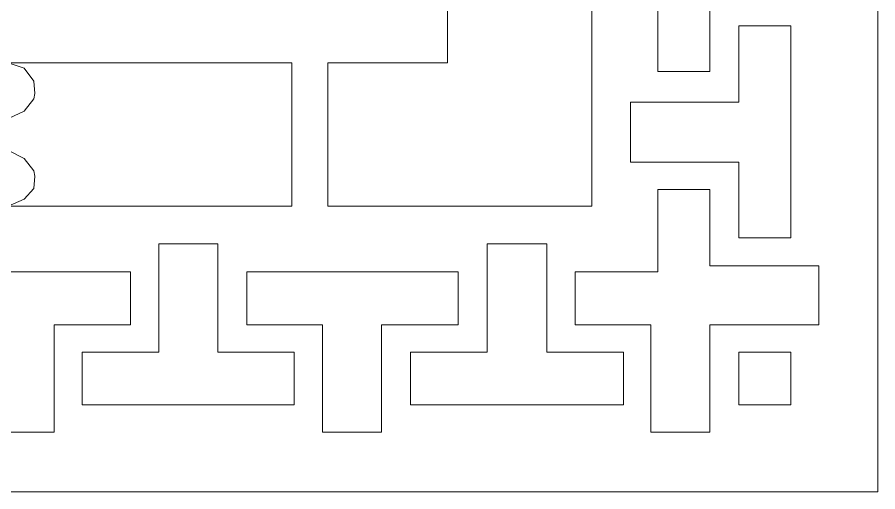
# Model space of a CAD drawing. Header units: centimetres. Extents: x -6.6 to 5.7, y -11.1 to 14.
# Drawn here: x 0.46 to 5.67, y -11.14 to -8.26 of the extents above; entities that cross this region are included whole.
import ezdxf

# ---------------------------------------------------------------- set-up
doc = ezdxf.new("R2010")
doc.units = ezdxf.units.CM
doc.header["$MEASUREMENT"] = 0

msp = doc.modelspace()

# ---------------------------------------------------------------- linework, layer by layer
at = {"color": 242, "lineweight": 9}
for points, knots in [([(-6.63835, 1.16011), (-6.63835, 1.16011), (5.6716, 1.16011), (5.6716, 1.16011), (5.6716, 1.16011), (5.6716, 1.16011), (5.6716, -11.1392), (5.6716, -11.1392), (5.6716, -11.1392), (5.6716, -11.1392), (-6.63835, -11.1392), (-6.63835, -11.1392), (-6.63835, -11.1392), (-6.63835, -11.1392), (-6.63835, 1.16011), (-6.63835, 1.16011)], [0, 0, 0, 0, 0.2, 0.2, 0.2, 0.2, 0.4, 0.4, 0.4, 0.4, 0.6, 0.6, 0.6, 0.6, 1, 1, 1, 1]), ([(5.31454, -8.13901), (5.31454, -8.13901), (4.65374, -8.13901), (4.65374, -8.13901), (4.65374, -8.13901), (4.65374, -8.13901), (4.65374, -8.59194), (4.65374, -8.59194), (4.65374, -8.59194), (4.65374, -8.59194), (4.33933, -8.59194), (4.33933, -8.59194), (4.33933, -8.59194), (4.33933, -8.59194), (4.33933, -7.31834), (4.33933, -7.31834), (4.33933, -7.31834), (4.33933, -7.31834), (4.65374, -7.31834), (4.65374, -7.31834), (4.65374, -7.31834), (4.65374, -7.31834), (4.65374, -7.78195), (4.65374, -7.78195), (4.65374, -7.78195), (4.65374, -7.78195), (5.31454, -7.78195), (5.31454, -7.78195), (5.31454, -7.78195), (5.31454, -7.78195), (5.31454, -8.13901), (5.31454, -8.13901)], [0, 0, 0, 0, 0.1111111, 0.1111111, 0.1111111, 0.1111111, 0.2222222, 0.2222222, 0.2222222, 0.2222222, 0.3333333, 0.3333333, 0.3333333, 0.3333333, 0.4444444, 0.4444444, 0.4444444, 0.4444444, 0.5555556, 0.5555556, 0.5555556, 0.5555556, 0.6666667, 0.6666667, 0.6666667, 0.6666667, 0.7777778, 0.7777778, 0.7777778, 0.7777778, 1, 1, 1, 1]), ([(2.34099, -8.53861), (2.34099, -8.53861), (2.34099, -9.40725), (2.34099, -9.40725), (2.34099, -9.40725), (2.34099, -9.40725), (3.93966, -9.40725), (3.93966, -9.40725), (3.93966, -9.40725), (3.93966, -9.40725), (3.93966, -7.80325), (3.93966, -7.80325), (3.93966, -7.80325), (3.93966, -7.80325), (3.06572, -7.80325), (3.06572, -7.80325), (3.06572, -7.80325), (3.06572, -7.80325), (3.06572, -8.53861), (3.06572, -8.53861), (3.06572, -8.53861), (3.06572, -8.53861), (2.34099, -8.53861), (2.34099, -8.53861)], [0, 0, 0, 0, 0.1428571, 0.1428571, 0.1428571, 0.1428571, 0.2857143, 0.2857143, 0.2857143, 0.2857143, 0.4285714, 0.4285714, 0.4285714, 0.4285714, 0.5714286, 0.5714286, 0.5714286, 0.5714286, 0.7142857, 0.7142857, 0.7142857, 0.7142857, 1, 1, 1, 1]), ([(4.1741, -8.77843), (4.1741, -8.77843), (4.82962, -8.77843), (4.82962, -8.77843), (4.82962, -8.77843), (4.82962, -8.77843), (4.82962, -8.31481), (4.82962, -8.31481), (4.82962, -8.31481), (4.82962, -8.31481), (5.14407, -8.31481), (5.14407, -8.31481), (5.14407, -8.31481), (5.14407, -8.31481), (5.14407, -9.59912), (5.14407, -9.59912), (5.14407, -9.59912), (5.14407, -9.59912), (4.82962, -9.59912), (4.82962, -9.59912), (4.82962, -9.59912), (4.82962, -9.59912), (4.82962, -9.14084), (4.82962, -9.14084), (4.82962, -9.14084), (4.82962, -9.14084), (4.1741, -9.14084), (4.1741, -9.14084), (4.1741, -9.14084), (4.1741, -9.14084), (4.1741, -8.77843), (4.1741, -8.77843)], [0, 0, 0, 0, 0.1111111, 0.1111111, 0.1111111, 0.1111111, 0.2222222, 0.2222222, 0.2222222, 0.2222222, 0.3333333, 0.3333333, 0.3333333, 0.3333333, 0.4444444, 0.4444444, 0.4444444, 0.4444444, 0.5555556, 0.5555556, 0.5555556, 0.5555556, 0.6666667, 0.6666667, 0.6666667, 0.6666667, 0.7777778, 0.7777778, 0.7777778, 0.7777778, 1, 1, 1, 1]), ([(0.40658, -8.53861), (0.40658, -8.53861), (2.1225, -8.53861), (2.1225, -8.53861), (2.1225, -8.53861), (2.1225, -8.53861), (2.1225, -9.40725), (2.1225, -9.40725), (2.1225, -9.40725), (2.1225, -9.40725), (0.40658, -9.40725), (0.40658, -9.40725), (0.40658, -9.40725), (0.40658, -9.40725), (0.50245, -9.36465), (0.50245, -9.36465), (0.50245, -9.36465), (0.50245, -9.36465), (0.56111, -9.30069), (0.56111, -9.30069), (0.56111, -9.30069), (0.56111, -9.30069), (0.56643, -9.2261), (0.56643, -9.2261), (0.56643, -9.2261), (0.56643, -9.2261), (0.56111, -9.19416), (0.56111, -9.19416), (0.56111, -9.19416), (0.56111, -9.19416), (0.50245, -9.11947), (0.50245, -9.11947), (0.50245, -9.11947), (0.50245, -9.11947), (0.41187, -9.07154), (0.41187, -9.07154), (0.41187, -9.07154), (0.41187, -9.07154), (0.32132, -9.07154), (0.32132, -9.07154), (0.32132, -9.07154), (0.32132, -9.07154), (0.23069, -9.11418), (0.23069, -9.11418), (0.23069, -9.11418), (0.23069, -9.11418), (0.16676, -9.01826), (0.16676, -9.01826), (0.16676, -9.01826), (0.16676, -9.01826), (0.13475, -9.0076), (0.13475, -9.0076), (0.13475, -9.0076), (0.13475, -9.0076), (0.09213, -9.01293), (0.09213, -9.01293), (0.09213, -9.01293), (0.09213, -9.01293), (0.04422, -9.07684), (0.04422, -9.07684), (0.04422, -9.07684), (0.04422, -9.07684), (0.07614, -9.11947), (0.07614, -9.11947), (0.07614, -9.11947), (0.07614, -9.11947), (0.09213, -9.09818), (0.09213, -9.09818), (0.09213, -9.09818), (0.09213, -9.09818), (0.11343, -9.10352), (0.11343, -9.10352), (0.11343, -9.10352), (0.11343, -9.10352), (0.14013, -9.15147), (0.14013, -9.15147), (0.14013, -9.15147), (0.14013, -9.15147), (0.11343, -9.21012), (0.11343, -9.21012), (0.11343, -9.21012), (0.11343, -9.21012), (0.04952, -9.25273), (0.04952, -9.25273), (0.04952, -9.25273), (0.04952, -9.25273), (-0.05705, -9.28471), (-0.05705, -9.28471), (-0.05705, -9.28471), (-0.05705, -9.28471), (-0.12632, -9.27936), (-0.12632, -9.27936), (-0.12632, -9.27936), (-0.12632, -9.27936), (-0.15301, -9.26341), (-0.15301, -9.26341), (-0.15301, -9.26341), (-0.15301, -9.26341), (-0.0677, -9.21542), (-0.0677, -9.21542), (-0.0677, -9.21542), (-0.0677, -9.21542), (-0.01978, -9.13013), (-0.01978, -9.13013), (-0.01978, -9.13013), (-0.01978, -9.13013), (-0.0251, -9.02892), (-0.0251, -9.02892), (-0.0251, -9.02892), (-0.0251, -9.02892), (-0.06243, -8.99159), (-0.06243, -8.99159), (-0.06243, -8.99159), (-0.06243, -8.99159), (-0.10504, -8.97028), (-0.10504, -8.97028), (-0.10504, -8.97028), (-0.10504, -8.97028), (-0.06243, -8.94899), (-0.06243, -8.94899), (-0.06243, -8.94899), (-0.06243, -8.94899), (-0.0251, -8.91702), (-0.0251, -8.91702), (-0.0251, -8.91702), (-0.0251, -8.91702), (-0.01978, -8.81575), (-0.01978, -8.81575), (-0.01978, -8.81575), (-0.01978, -8.81575), (-0.0677, -8.72518), (-0.0677, -8.72518), (-0.0677, -8.72518), (-0.0677, -8.72518), (-0.15301, -8.67718), (-0.15301, -8.67718), (-0.15301, -8.67718), (-0.15301, -8.67718), (-0.12632, -8.67188), (-0.12632, -8.67188), (-0.12632, -8.67188), (-0.12632, -8.67188), (-0.05705, -8.6612), (-0.05705, -8.6612), (-0.05705, -8.6612), (-0.05705, -8.6612), (0.04952, -8.69851), (0.04952, -8.69851), (0.04952, -8.69851), (0.04952, -8.69851), (0.11343, -8.74116), (0.11343, -8.74116), (0.11343, -8.74116), (0.11343, -8.74116), (0.14013, -8.78913), (0.14013, -8.78913), (0.14013, -8.78913), (0.14013, -8.78913), (0.11343, -8.84769), (0.11343, -8.84769), (0.11343, -8.84769), (0.11343, -8.84769), (0.09213, -8.84769), (0.09213, -8.84769), (0.09213, -8.84769), (0.09213, -8.84769), (0.07614, -8.8264), (0.07614, -8.8264), (0.07614, -8.8264), (0.07614, -8.8264), (0.04422, -8.86908), (0.04422, -8.86908), (0.04422, -8.86908), (0.04422, -8.86908), (0.09213, -8.9277), (0.09213, -8.9277), (0.09213, -8.9277), (0.09213, -8.9277), (0.13475, -8.9383), (0.13475, -8.9383), (0.13475, -8.9383), (0.13475, -8.9383), (0.16676, -8.92235), (0.16676, -8.92235), (0.16676, -8.92235), (0.16676, -8.92235), (0.23069, -8.83705), (0.23069, -8.83705), (0.23069, -8.83705), (0.23069, -8.83705), (0.32132, -8.86908), (0.32132, -8.86908), (0.32132, -8.86908), (0.32132, -8.86908), (0.41187, -8.87438), (0.41187, -8.87438), (0.41187, -8.87438), (0.41187, -8.87438), (0.50245, -8.83176), (0.50245, -8.83176), (0.50245, -8.83176), (0.50245, -8.83176), (0.56111, -8.75712), (0.56111, -8.75712), (0.56111, -8.75712), (0.56111, -8.75712), (0.56643, -8.72518), (0.56643, -8.72518), (0.56643, -8.72518), (0.56643, -8.72518), (0.56111, -8.65056), (0.56111, -8.65056), (0.56111, -8.65056), (0.56111, -8.65056), (0.50245, -8.57062), (0.50245, -8.57062), (0.50245, -8.57062), (0.50245, -8.57062), (0.40658, -8.53861), (0.40658, -8.53861)], [0, 0, 0, 0, 0.0178571, 0.0178571, 0.0178571, 0.0178571, 0.0357143, 0.0357143, 0.0357143, 0.0357143, 0.0535714, 0.0535714, 0.0535714, 0.0535714, 0.0714286, 0.0714286, 0.0714286, 0.0714286, 0.0892857, 0.0892857, 0.0892857, 0.0892857, 0.1071429, 0.1071429, 0.1071429, 0.1071429, 0.125, 0.125, 0.125, 0.125, 0.1428571, 0.1428571, 0.1428571, 0.1428571, 0.1607143, 0.1607143, 0.1607143, 0.1607143, 0.1785714, 0.1785714, 0.1785714, 0.1785714, 0.1964286, 0.1964286, 0.1964286, 0.1964286, 0.2142857, 0.2142857, 0.2142857, 0.2142857, 0.2321429, 0.2321429, 0.2321429, 0.2321429, 0.25, 0.25, 0.25, 0.25, 0.2678571, 0.2678571, 0.2678571, 0.2678571, 0.2857143, 0.2857143, 0.2857143, 0.2857143, 0.3035714, 0.3035714, 0.3035714, 0.3035714, 0.3214286, 0.3214286, 0.3214286, 0.3214286, 0.3392857, 0.3392857, 0.3392857, 0.3392857, 0.3571429, 0.3571429, 0.3571429, 0.3571429, 0.375, 0.375, 0.375, 0.375, 0.3928571, 0.3928571, 0.3928571, 0.3928571, 0.4107143, 0.4107143, 0.4107143, 0.4107143, 0.4285714, 0.4285714, 0.4285714, 0.4285714, 0.4464286, 0.4464286, 0.4464286, 0.4464286, 0.4642857, 0.4642857, 0.4642857, 0.4642857, 0.4821429, 0.4821429, 0.4821429, 0.4821429, 0.5, 0.5, 0.5, 0.5, 0.5178571, 0.5178571, 0.5178571, 0.5178571, 0.5357143, 0.5357143, 0.5357143, 0.5357143, 0.5535714, 0.5535714, 0.5535714, 0.5535714, 0.5714286, 0.5714286, 0.5714286, 0.5714286, 0.5892857, 0.5892857, 0.5892857, 0.5892857, 0.6071429, 0.6071429, 0.6071429, 0.6071429, 0.625, 0.625, 0.625, 0.625, 0.6428571, 0.6428571, 0.6428571, 0.6428571, 0.6607143, 0.6607143, 0.6607143, 0.6607143, 0.6785714, 0.6785714, 0.6785714, 0.6785714, 0.6964286, 0.6964286, 0.6964286, 0.6964286, 0.7142857, 0.7142857, 0.7142857, 0.7142857, 0.7321429, 0.7321429, 0.7321429, 0.7321429, 0.75, 0.75, 0.75, 0.75, 0.7678571, 0.7678571, 0.7678571, 0.7678571, 0.7857143, 0.7857143, 0.7857143, 0.7857143, 0.8035714, 0.8035714, 0.8035714, 0.8035714, 0.8214286, 0.8214286, 0.8214286, 0.8214286, 0.8392857, 0.8392857, 0.8392857, 0.8392857, 0.8571429, 0.8571429, 0.8571429, 0.8571429, 0.875, 0.875, 0.875, 0.875, 0.8928571, 0.8928571, 0.8928571, 0.8928571, 0.9107143, 0.9107143, 0.9107143, 0.9107143, 0.9285714, 0.9285714, 0.9285714, 0.9285714, 0.9464286, 0.9464286, 0.9464286, 0.9464286, 0.9642857, 0.9642857, 0.9642857, 0.9642857, 1, 1, 1, 1]), ([(4.29674, -10.77683), (4.29674, -10.77683), (4.29674, -10.12667), (4.29674, -10.12667), (4.29674, -10.12667), (4.29674, -10.12667), (3.83841, -10.12667), (3.83841, -10.12667), (3.83841, -10.12667), (3.83841, -10.12667), (3.83841, -9.80691), (3.83841, -9.80691), (3.83841, -9.80691), (3.83841, -9.80691), (4.33933, -9.80691), (4.33933, -9.80691), (4.33933, -9.80691), (4.33933, -9.80691), (4.33933, -9.30601), (4.33933, -9.30601), (4.33933, -9.30601), (4.33933, -9.30601), (4.65374, -9.30601), (4.65374, -9.30601), (4.65374, -9.30601), (4.65374, -9.30601), (4.65374, -9.76966), (4.65374, -9.76966), (4.65374, -9.76966), (4.65374, -9.76966), (5.31454, -9.76966), (5.31454, -9.76966), (5.31454, -9.76966), (5.31454, -9.76966), (5.31454, -10.12667), (5.31454, -10.12667), (5.31454, -10.12667), (5.31454, -10.12667), (4.65374, -10.12667), (4.65374, -10.12667), (4.65374, -10.12667), (4.65374, -10.12667), (4.65374, -10.77683), (4.65374, -10.77683), (4.65374, -10.77683), (4.65374, -10.77683), (4.29674, -10.77683), (4.29674, -10.77683)], [0, 0, 0, 0, 0.0769231, 0.0769231, 0.0769231, 0.0769231, 0.1538462, 0.1538462, 0.1538462, 0.1538462, 0.2307692, 0.2307692, 0.2307692, 0.2307692, 0.3076923, 0.3076923, 0.3076923, 0.3076923, 0.3846154, 0.3846154, 0.3846154, 0.3846154, 0.4615385, 0.4615385, 0.4615385, 0.4615385, 0.5384615, 0.5384615, 0.5384615, 0.5384615, 0.6153846, 0.6153846, 0.6153846, 0.6153846, 0.6923077, 0.6923077, 0.6923077, 0.6923077, 0.7692308, 0.7692308, 0.7692308, 0.7692308, 0.8461538, 0.8461538, 0.8461538, 0.8461538, 1, 1, 1, 1]), ([(1.67482, -9.63645), (1.67482, -9.63645), (1.67482, -10.29189), (1.67482, -10.29189), (1.67482, -10.29189), (1.67482, -10.29189), (2.13849, -10.29189), (2.13849, -10.29189), (2.13849, -10.29189), (2.13849, -10.29189), (2.13849, -10.61165), (2.13849, -10.61165), (2.13849, -10.61165), (2.13849, -10.61165), (0.8542, -10.61165), (0.8542, -10.61165), (0.8542, -10.61165), (0.8542, -10.61165), (0.8542, -10.29189), (0.8542, -10.29189), (0.8542, -10.29189), (0.8542, -10.29189), (1.31782, -10.29189), (1.31782, -10.29189), (1.31782, -10.29189), (1.31782, -10.29189), (1.31782, -9.63645), (1.31782, -9.63645), (1.31782, -9.63645), (1.31782, -9.63645), (1.67482, -9.63645), (1.67482, -9.63645)], [0, 0, 0, 0, 0.1111111, 0.1111111, 0.1111111, 0.1111111, 0.2222222, 0.2222222, 0.2222222, 0.2222222, 0.3333333, 0.3333333, 0.3333333, 0.3333333, 0.4444444, 0.4444444, 0.4444444, 0.4444444, 0.5555556, 0.5555556, 0.5555556, 0.5555556, 0.6666667, 0.6666667, 0.6666667, 0.6666667, 0.7777778, 0.7777778, 0.7777778, 0.7777778, 1, 1, 1, 1]), ([(3.66791, -9.63645), (3.66791, -9.63645), (3.66791, -10.29189), (3.66791, -10.29189), (3.66791, -10.29189), (3.66791, -10.29189), (4.13153, -10.29189), (4.13153, -10.29189), (4.13153, -10.29189), (4.13153, -10.29189), (4.13153, -10.61165), (4.13153, -10.61165), (4.13153, -10.61165), (4.13153, -10.61165), (2.84191, -10.61165), (2.84191, -10.61165), (2.84191, -10.61165), (2.84191, -10.61165), (2.84191, -10.29189), (2.84191, -10.29189), (2.84191, -10.29189), (2.84191, -10.29189), (3.30554, -10.29189), (3.30554, -10.29189), (3.30554, -10.29189), (3.30554, -10.29189), (3.30554, -9.63645), (3.30554, -9.63645), (3.30554, -9.63645), (3.30554, -9.63645), (3.66791, -9.63645), (3.66791, -9.63645)], [0, 0, 0, 0, 0.1111111, 0.1111111, 0.1111111, 0.1111111, 0.2222222, 0.2222222, 0.2222222, 0.2222222, 0.3333333, 0.3333333, 0.3333333, 0.3333333, 0.4444444, 0.4444444, 0.4444444, 0.4444444, 0.5555556, 0.5555556, 0.5555556, 0.5555556, 0.6666667, 0.6666667, 0.6666667, 0.6666667, 0.7777778, 0.7777778, 0.7777778, 0.7777778, 1, 1, 1, 1]), ([(0.32132, -10.77683), (0.32132, -10.77683), (0.32132, -10.12667), (0.32132, -10.12667), (0.32132, -10.12667), (0.32132, -10.12667), (-0.13702, -10.12667), (-0.13702, -10.12667), (-0.13702, -10.12667), (-0.13702, -10.12667), (-0.13702, -9.80691), (-0.13702, -9.80691), (-0.13702, -9.80691), (-0.13702, -9.80691), (1.14731, -9.80691), (1.14731, -9.80691), (1.14731, -9.80691), (1.14731, -9.80691), (1.14731, -10.12667), (1.14731, -10.12667), (1.14731, -10.12667), (1.14731, -10.12667), (0.68373, -10.12667), (0.68373, -10.12667), (0.68373, -10.12667), (0.68373, -10.12667), (0.68373, -10.77683), (0.68373, -10.77683), (0.68373, -10.77683), (0.68373, -10.77683), (0.32132, -10.77683), (0.32132, -10.77683)], [0, 0, 0, 0, 0.1111111, 0.1111111, 0.1111111, 0.1111111, 0.2222222, 0.2222222, 0.2222222, 0.2222222, 0.3333333, 0.3333333, 0.3333333, 0.3333333, 0.4444444, 0.4444444, 0.4444444, 0.4444444, 0.5555556, 0.5555556, 0.5555556, 0.5555556, 0.6666667, 0.6666667, 0.6666667, 0.6666667, 0.7777778, 0.7777778, 0.7777778, 0.7777778, 1, 1, 1, 1]), ([(2.30899, -10.77683), (2.30899, -10.77683), (2.30899, -10.12667), (2.30899, -10.12667), (2.30899, -10.12667), (2.30899, -10.12667), (1.85075, -10.12667), (1.85075, -10.12667), (1.85075, -10.12667), (1.85075, -10.12667), (1.85075, -9.80691), (1.85075, -9.80691), (1.85075, -9.80691), (1.85075, -9.80691), (3.12967, -9.80691), (3.12967, -9.80691), (3.12967, -9.80691), (3.12967, -9.80691), (3.12967, -10.12667), (3.12967, -10.12667), (3.12967, -10.12667), (3.12967, -10.12667), (2.66606, -10.12667), (2.66606, -10.12667), (2.66606, -10.12667), (2.66606, -10.12667), (2.66606, -10.77683), (2.66606, -10.77683), (2.66606, -10.77683), (2.66606, -10.77683), (2.30899, -10.77683), (2.30899, -10.77683)], [0, 0, 0, 0, 0.1111111, 0.1111111, 0.1111111, 0.1111111, 0.2222222, 0.2222222, 0.2222222, 0.2222222, 0.3333333, 0.3333333, 0.3333333, 0.3333333, 0.4444444, 0.4444444, 0.4444444, 0.4444444, 0.5555556, 0.5555556, 0.5555556, 0.5555556, 0.6666667, 0.6666667, 0.6666667, 0.6666667, 0.7777778, 0.7777778, 0.7777778, 0.7777778, 1, 1, 1, 1]), ([(4.82962, -10.61165), (4.82962, -10.61165), (4.82962, -10.29189), (4.82962, -10.29189), (4.82962, -10.29189), (4.82962, -10.29189), (5.14407, -10.29189), (5.14407, -10.29189), (5.14407, -10.29189), (5.14407, -10.29189), (5.14407, -10.61165), (5.14407, -10.61165), (5.14407, -10.61165), (5.14407, -10.61165), (4.82962, -10.61165), (4.82962, -10.61165)], [0, 0, 0, 0, 0.2, 0.2, 0.2, 0.2, 0.4, 0.4, 0.4, 0.4, 0.6, 0.6, 0.6, 0.6, 1, 1, 1, 1])]:
    msp.add_open_spline(points, degree=3, knots=knots, dxfattribs=at)

doc.saveas('drawing.dxf')
